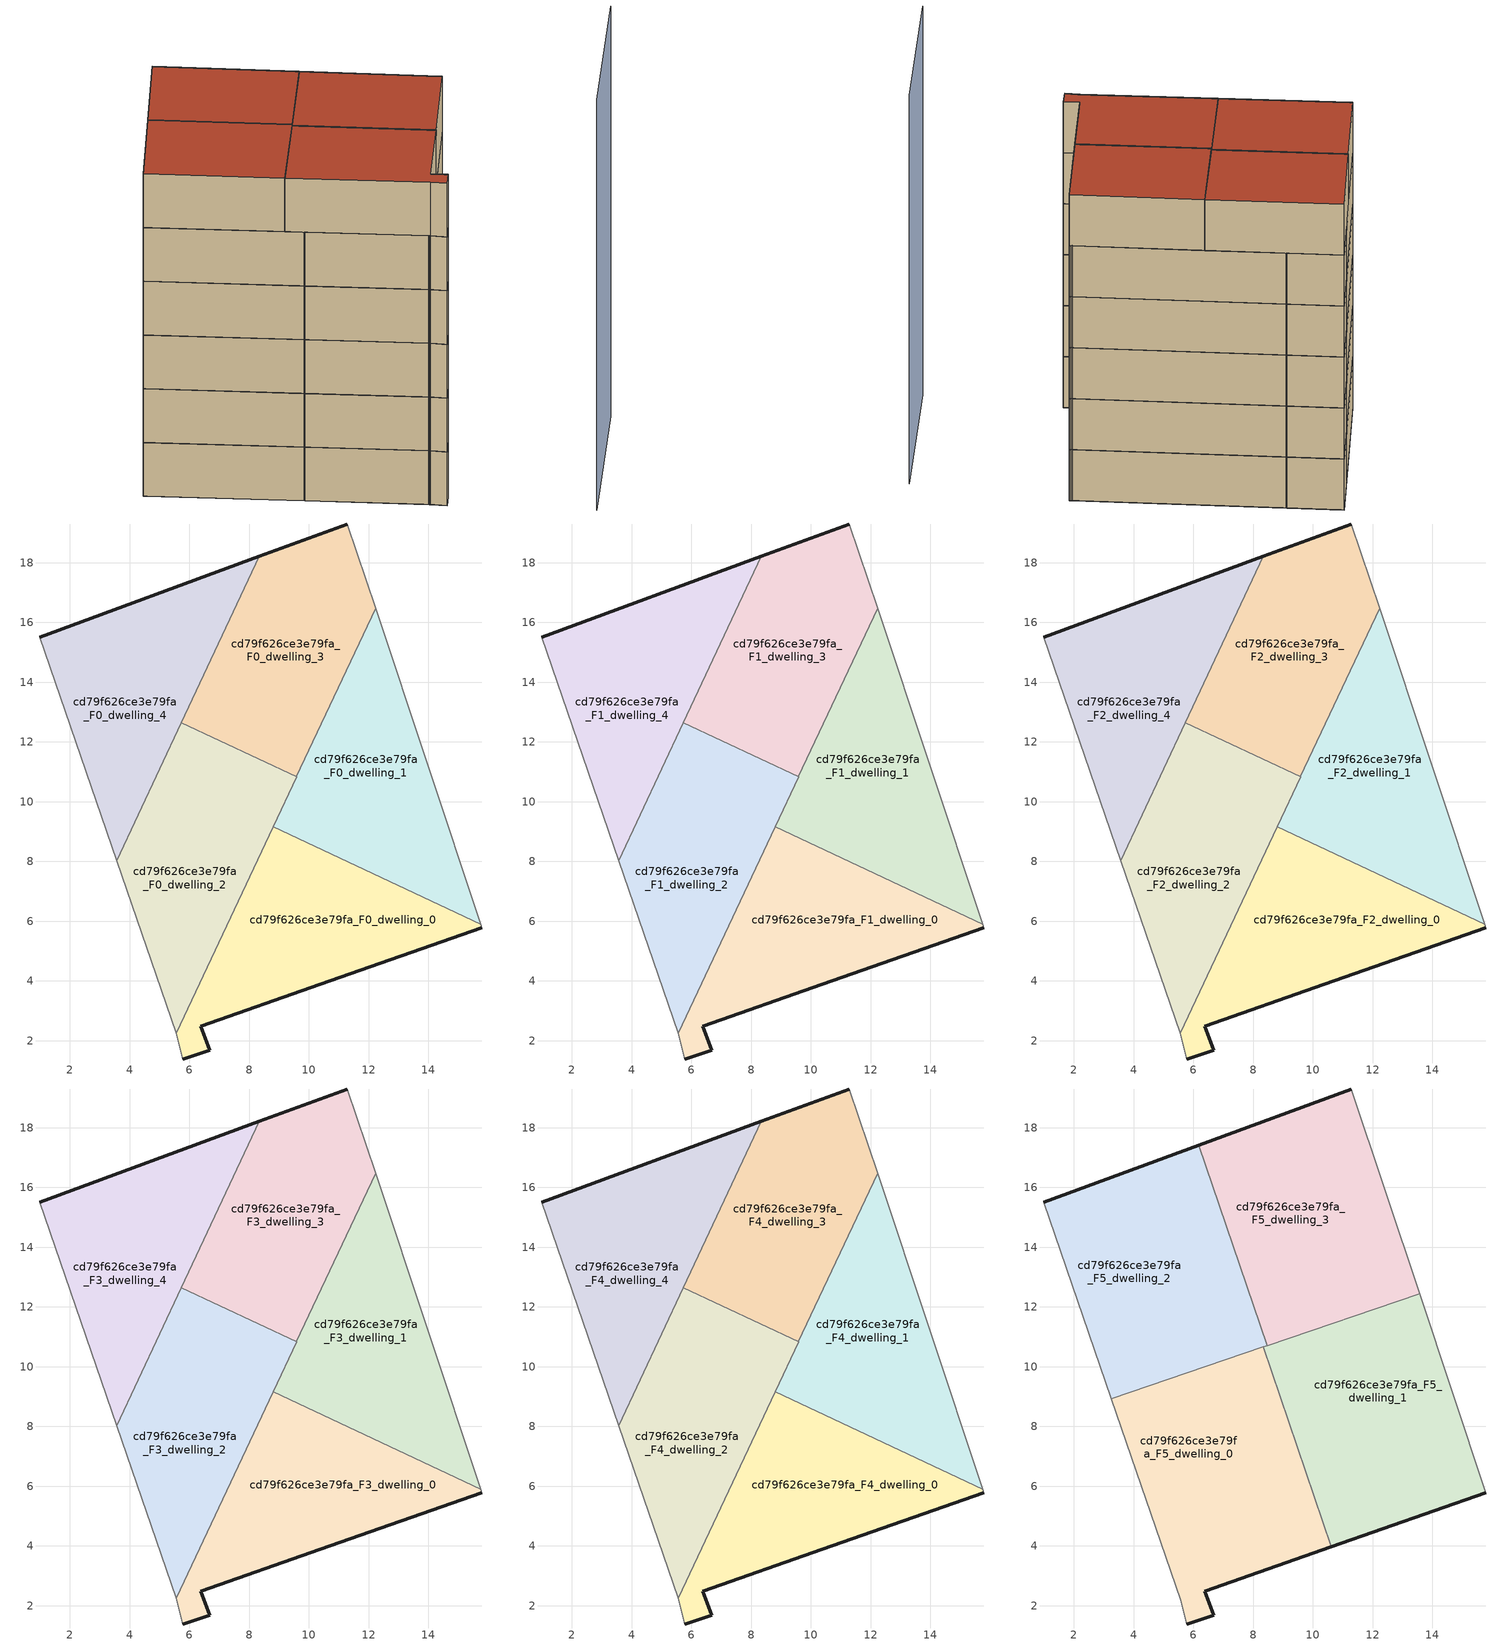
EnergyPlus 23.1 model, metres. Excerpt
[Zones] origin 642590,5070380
cd79f626ce3e79fa_F0_dwelling_0
 floor ground (EU_floor_Construction): 15.79,5.79 15.75,5.9 8.8,9.16 5.56,2.25 5.58,2.19 5.78,1.39 6.68,1.69 6.38,2.49 10.39,3.89 z0
 wall outside (EU_wall_Construction): 15.79,5.79 10.39,3.89 6.38,2.49 6.68,1.69 5.78,1.39 z0:3
 wall adiabatic (EU_wall_Construction): 5.78,1.39 5.58,2.19 5.56,2.25 / 15.75,5.9 15.79,5.79 z0:3
 wall to cd79f626ce3e79fa_F0_dwelling_1 (EU_wall_Construction): 8.8,9.16 15.75,5.9 z0:3
 wall to cd79f626ce3e79fa_F0_dwelling_2 (EU_wall_Construction): 5.56,2.25 8.8,9.16 z0:3
cd79f626ce3e79fa_F0_dwelling_1
 floor ground (EU_floor_Construction): 15.75,5.9 12.23,16.48 8.8,9.16 z0
 wall adiabatic (EU_wall_Construction): 12.23,16.48 15.75,5.9 z0:3
 wall to cd79f626ce3e79fa_F0_dwelling_3 (EU_wall_Construction): 9.58,10.83 12.23,16.48 z0:3
 wall to cd79f626ce3e79fa_F0_dwelling_2 (EU_wall_Construction): 8.8,9.16 9.58,10.83 z0:3
cd79f626ce3e79fa_F0_dwelling_2
 floor ground (EU_floor_Construction): 5.56,2.25 9.58,10.83 5.73,12.64 3.57,8.02 z0
 wall adiabatic (EU_wall_Construction): 5.56,2.25 3.57,8.02 z0:3
 wall to cd79f626ce3e79fa_F0_dwelling_3 (EU_wall_Construction): 5.73,12.64 9.58,10.83 z0:3
 wall to cd79f626ce3e79fa_F0_dwelling_4 (EU_wall_Construction): 3.57,8.02 5.73,12.64 z0:3
cd79f626ce3e79fa_F0_dwelling_3
 floor ground (EU_floor_Construction): 9.58,10.83 12.23,16.48 11.29,19.3 8.34,18.21 5.73,12.64 z0
 wall outside (EU_wall_Construction): 8.34,18.21 11.29,19.3 z0:3
 wall adiabatic (EU_wall_Construction): 11.29,19.3 12.23,16.48 z0:3
 wall to cd79f626ce3e79fa_F0_dwelling_4 (EU_wall_Construction): 5.73,12.64 8.34,18.21 z0:3
cd79f626ce3e79fa_F0_dwelling_4
 floor ground (EU_floor_Construction): 3.57,8.02 8.34,18.21 0.98,15.5 z0
 wall outside (EU_wall_Construction): 0.98,15.5 8.34,18.21 z0:3
 wall adiabatic (EU_wall_Construction): 3.57,8.02 0.98,15.5 z0:3
cd79f626ce3e79fa_F1_dwelling_0
 floor to cd79f626ce3e79fa_F0_dwelling_0 (EU_floor_Construction): 15.79,5.79 15.75,5.9 8.8,9.16 5.56,2.25 5.58,2.19 5.78,1.39 6.68,1.69 6.38,2.49 10.39,3.89 z3
 wall outside (EU_wall_Construction): 15.79,5.79 10.39,3.89 6.38,2.49 6.68,1.69 5.78,1.39 z3:6
 wall adiabatic (EU_wall_Construction): 5.78,1.39 5.58,2.19 5.56,2.25 / 15.75,5.9 15.79,5.79 z3:6
 wall to cd79f626ce3e79fa_F1_dwelling_1 (EU_wall_Construction): 8.8,9.16 15.75,5.9 z3:6
 wall to cd79f626ce3e79fa_F1_dwelling_2 (EU_wall_Construction): 5.56,2.25 8.8,9.16 z3:6
cd79f626ce3e79fa_F1_dwelling_1
 floor to cd79f626ce3e79fa_F0_dwelling_1 (EU_floor_Construction): 15.75,5.9 12.23,16.48 8.8,9.16 z3
 wall adiabatic (EU_wall_Construction): 12.23,16.48 15.75,5.9 z3:6
 wall to cd79f626ce3e79fa_F1_dwelling_3 (EU_wall_Construction): 9.58,10.83 12.23,16.48 z3:6
 wall to cd79f626ce3e79fa_F1_dwelling_2 (EU_wall_Construction): 8.8,9.16 9.58,10.83 z3:6
cd79f626ce3e79fa_F1_dwelling_2
 floor to cd79f626ce3e79fa_F0_dwelling_2 (EU_floor_Construction): 5.56,2.25 9.58,10.83 5.73,12.64 3.57,8.02 z3
 wall adiabatic (EU_wall_Construction): 5.56,2.25 3.57,8.02 z3:6
 wall to cd79f626ce3e79fa_F1_dwelling_3 (EU_wall_Construction): 5.73,12.64 9.58,10.83 z3:6
 wall to cd79f626ce3e79fa_F1_dwelling_4 (EU_wall_Construction): 3.57,8.02 5.73,12.64 z3:6
cd79f626ce3e79fa_F1_dwelling_3
 floor to cd79f626ce3e79fa_F0_dwelling_3 (EU_floor_Construction): 9.58,10.83 12.23,16.48 11.29,19.3 8.34,18.21 5.73,12.64 z3
 wall outside (EU_wall_Construction): 8.34,18.21 11.29,19.3 z3:6
 wall adiabatic (EU_wall_Construction): 11.29,19.3 12.23,16.48 z3:6
 wall to cd79f626ce3e79fa_F1_dwelling_4 (EU_wall_Construction): 5.73,12.64 8.34,18.21 z3:6
cd79f626ce3e79fa_F1_dwelling_4
 floor to cd79f626ce3e79fa_F0_dwelling_4 (EU_floor_Construction): 3.57,8.02 8.34,18.21 0.98,15.5 z3
 wall outside (EU_wall_Construction): 0.98,15.5 8.34,18.21 z3:6
 wall adiabatic (EU_wall_Construction): 3.57,8.02 0.98,15.5 z3:6
cd79f626ce3e79fa_F2_dwelling_0
 floor to cd79f626ce3e79fa_F1_dwelling_0 (EU_floor_Construction): 15.79,5.79 15.75,5.9 8.8,9.16 5.56,2.25 5.58,2.19 5.78,1.39 6.68,1.69 6.38,2.49 10.39,3.89 z6
 wall outside (EU_wall_Construction): 15.79,5.79 10.39,3.89 6.38,2.49 6.68,1.69 5.78,1.39 z6:9
 wall adiabatic (EU_wall_Construction): 5.78,1.39 5.58,2.19 5.56,2.25 / 15.75,5.9 15.79,5.79 z6:9
 wall to cd79f626ce3e79fa_F2_dwelling_1 (EU_wall_Construction): 8.8,9.16 15.75,5.9 z6:9
 wall to cd79f626ce3e79fa_F2_dwelling_2 (EU_wall_Construction): 5.56,2.25 8.8,9.16 z6:9
cd79f626ce3e79fa_F2_dwelling_1
 floor to cd79f626ce3e79fa_F1_dwelling_1 (EU_floor_Construction): 15.75,5.9 12.23,16.48 8.8,9.16 z6
 wall adiabatic (EU_wall_Construction): 12.23,16.48 15.75,5.9 z6:9
 wall to cd79f626ce3e79fa_F2_dwelling_3 (EU_wall_Construction): 9.58,10.83 12.23,16.48 z6:9
 wall to cd79f626ce3e79fa_F2_dwelling_2 (EU_wall_Construction): 8.8,9.16 9.58,10.83 z6:9
cd79f626ce3e79fa_F2_dwelling_2
 floor to cd79f626ce3e79fa_F1_dwelling_2 (EU_floor_Construction): 5.56,2.25 9.58,10.83 5.73,12.64 3.57,8.02 z6
 wall adiabatic (EU_wall_Construction): 5.56,2.25 3.57,8.02 z6:9
 wall to cd79f626ce3e79fa_F2_dwelling_3 (EU_wall_Construction): 5.73,12.64 9.58,10.83 z6:9
 wall to cd79f626ce3e79fa_F2_dwelling_4 (EU_wall_Construction): 3.57,8.02 5.73,12.64 z6:9
cd79f626ce3e79fa_F2_dwelling_3
 floor to cd79f626ce3e79fa_F1_dwelling_3 (EU_floor_Construction): 9.58,10.83 12.23,16.48 11.29,19.3 8.34,18.21 5.73,12.64 z6
 wall outside (EU_wall_Construction): 8.34,18.21 11.29,19.3 z6:9
 wall adiabatic (EU_wall_Construction): 11.29,19.3 12.23,16.48 z6:9
 wall to cd79f626ce3e79fa_F2_dwelling_4 (EU_wall_Construction): 5.73,12.64 8.34,18.21 z6:9
cd79f626ce3e79fa_F2_dwelling_4
 floor to cd79f626ce3e79fa_F1_dwelling_4 (EU_floor_Construction): 3.57,8.02 8.34,18.21 0.98,15.5 z6
 wall outside (EU_wall_Construction): 0.98,15.5 8.34,18.21 z6:9
 wall adiabatic (EU_wall_Construction): 3.57,8.02 0.98,15.5 z6:9
cd79f626ce3e79fa_F3_dwelling_0
 floor to cd79f626ce3e79fa_F2_dwelling_0 (EU_floor_Construction): 15.79,5.79 15.75,5.9 8.8,9.16 5.56,2.25 5.58,2.19 5.78,1.39 6.68,1.69 6.38,2.49 10.39,3.89 z9
 wall outside (EU_wall_Construction): 15.79,5.79 10.39,3.89 6.38,2.49 6.68,1.69 5.78,1.39 z9:12
 wall adiabatic (EU_wall_Construction): 5.78,1.39 5.58,2.19 5.56,2.25 / 15.75,5.9 15.79,5.79 z9:12
 wall to cd79f626ce3e79fa_F3_dwelling_1 (EU_wall_Construction): 8.8,9.16 15.75,5.9 z9:12
 wall to cd79f626ce3e79fa_F3_dwelling_2 (EU_wall_Construction): 5.56,2.25 8.8,9.16 z9:12
cd79f626ce3e79fa_F3_dwelling_1
 floor to cd79f626ce3e79fa_F2_dwelling_1 (EU_floor_Construction): 15.75,5.9 12.23,16.48 8.8,9.16 z9
 wall adiabatic (EU_wall_Construction): 12.23,16.48 15.75,5.9 z9:12
 wall to cd79f626ce3e79fa_F3_dwelling_3 (EU_wall_Construction): 9.58,10.83 12.23,16.48 z9:12
 wall to cd79f626ce3e79fa_F3_dwelling_2 (EU_wall_Construction): 8.8,9.16 9.58,10.83 z9:12
cd79f626ce3e79fa_F3_dwelling_2
 floor to cd79f626ce3e79fa_F2_dwelling_2 (EU_floor_Construction): 5.56,2.25 9.58,10.83 5.73,12.64 3.57,8.02 z9
 wall adiabatic (EU_wall_Construction): 5.56,2.25 3.57,8.02 z9:12
 wall to cd79f626ce3e79fa_F3_dwelling_3 (EU_wall_Construction): 5.73,12.64 9.58,10.83 z9:12
 wall to cd79f626ce3e79fa_F3_dwelling_4 (EU_wall_Construction): 3.57,8.02 5.73,12.64 z9:12
cd79f626ce3e79fa_F3_dwelling_3
 floor to cd79f626ce3e79fa_F2_dwelling_3 (EU_floor_Construction): 9.58,10.83 12.23,16.48 11.29,19.3 8.34,18.21 5.73,12.64 z9
 wall outside (EU_wall_Construction): 8.34,18.21 11.29,19.3 z9:12
 wall adiabatic (EU_wall_Construction): 11.29,19.3 12.23,16.48 z9:12
 wall to cd79f626ce3e79fa_F3_dwelling_4 (EU_wall_Construction): 5.73,12.64 8.34,18.21 z9:12
cd79f626ce3e79fa_F3_dwelling_4
 floor to cd79f626ce3e79fa_F2_dwelling_4 (EU_floor_Construction): 3.57,8.02 8.34,18.21 0.98,15.5 z9
 wall outside (EU_wall_Construction): 0.98,15.5 8.34,18.21 z9:12
 wall adiabatic (EU_wall_Construction): 3.57,8.02 0.98,15.5 z9:12
cd79f626ce3e79fa_F4_dwelling_0
 floor to cd79f626ce3e79fa_F3_dwelling_0 (EU_floor_Construction): 15.79,5.79 15.75,5.9 8.8,9.16 5.56,2.25 5.58,2.19 5.78,1.39 6.68,1.69 6.38,2.49 10.39,3.89 z12
 wall outside (EU_wall_Construction): 15.79,5.79 10.39,3.89 6.38,2.49 6.68,1.69 5.78,1.39 z12:15
 wall adiabatic (EU_wall_Construction): 5.78,1.39 5.58,2.19 5.56,2.25 / 15.75,5.9 15.79,5.79 z12:15
 wall to cd79f626ce3e79fa_F4_dwelling_1 (EU_wall_Construction): 8.8,9.16 15.75,5.9 z12:15
 wall to cd79f626ce3e79fa_F4_dwelling_2 (EU_wall_Construction): 5.56,2.25 8.8,9.16 z12:15
cd79f626ce3e79fa_F4_dwelling_1
 floor to cd79f626ce3e79fa_F3_dwelling_1 (EU_floor_Construction): 15.75,5.9 12.23,16.48 8.8,9.16 z12
 wall adiabatic (EU_wall_Construction): 12.23,16.48 15.75,5.9 z12:15
 wall to cd79f626ce3e79fa_F4_dwelling_3 (EU_wall_Construction): 9.58,10.83 12.23,16.48 z12:15
 wall to cd79f626ce3e79fa_F4_dwelling_2 (EU_wall_Construction): 8.8,9.16 9.58,10.83 z12:15
cd79f626ce3e79fa_F4_dwelling_2
 floor to cd79f626ce3e79fa_F3_dwelling_2 (EU_floor_Construction): 5.56,2.25 9.58,10.83 5.73,12.64 3.57,8.02 z12
 wall adiabatic (EU_wall_Construction): 5.56,2.25 3.57,8.02 z12:15
 wall to cd79f626ce3e79fa_F4_dwelling_3 (EU_wall_Construction): 5.73,12.64 9.58,10.83 z12:15
 wall to cd79f626ce3e79fa_F4_dwelling_4 (EU_wall_Construction): 3.57,8.02 5.73,12.64 z12:15
cd79f626ce3e79fa_F4_dwelling_3
 floor to cd79f626ce3e79fa_F3_dwelling_3 (EU_floor_Construction): 9.58,10.83 12.23,16.48 11.29,19.3 8.34,18.21 5.73,12.64 z12
 wall outside (EU_wall_Construction): 8.34,18.21 11.29,19.3 z12:15
 wall adiabatic (EU_wall_Construction): 11.29,19.3 12.23,16.48 z12:15
 wall to cd79f626ce3e79fa_F4_dwelling_4 (EU_wall_Construction): 5.73,12.64 8.34,18.21 z12:15
cd79f626ce3e79fa_F4_dwelling_4
 floor to cd79f626ce3e79fa_F3_dwelling_4 (EU_floor_Construction): 3.57,8.02 8.34,18.21 0.98,15.5 z12
 wall outside (EU_wall_Construction): 0.98,15.5 8.34,18.21 z12:15
 wall adiabatic (EU_wall_Construction): 3.57,8.02 0.98,15.5 z12:15
cd79f626ce3e79fa_F5_dwelling_0
 floor to cd79f626ce3e79fa_F4_dwelling_0 (EU_floor_Construction): 10.39,3.89 10.62,3.97 8.86,9.13 8.8,9.16 5.56,2.25 5.58,2.19 5.78,1.39 6.68,1.69 6.38,2.49 z15
 floor to cd79f626ce3e79fa_F4_dwelling_2 (EU_floor_Construction): 5.56,2.25 8.83,9.22 8.34,10.66 4.13,9.23 3.57,8.02 z15
 floor to cd79f626ce3e79fa_F4_dwelling_4 (EU_floor_Construction): 3.57,8.02 4.13,9.23 3.25,8.93 z15
 wall outside (EU_wall_Construction): 10.62,3.97 6.38,2.49 6.68,1.69 5.78,1.39 z15:18
 wall adiabatic (EU_wall_Construction): 5.78,1.39 5.58,2.19 3.25,8.93 z15:18
 wall to cd79f626ce3e79fa_F5_dwelling_1 (EU_wall_Construction): 8.34,10.66 10.62,3.97 z15:18
 wall to cd79f626ce3e79fa_F5_dwelling_2 (EU_wall_Construction): 3.25,8.93 8.34,10.66 z15:18
 roof outside (EU_roof_Construction): 8.34,10.66 10.62,3.97 6.38,2.49 6.68,1.69 5.78,1.39 5.58,2.19 3.25,8.93 z18
cd79f626ce3e79fa_F5_dwelling_1
 floor to cd79f626ce3e79fa_F4_dwelling_1 (EU_floor_Construction): 15.75,5.9 13.57,12.44 9.72,11.13 8.83,9.22 8.86,9.13 z15
 floor to cd79f626ce3e79fa_F4_dwelling_0 (EU_floor_Construction): 15.79,5.79 15.75,5.9 8.86,9.13 10.62,3.97 z15
 floor to cd79f626ce3e79fa_F4_dwelling_2 (EU_floor_Construction): 8.83,9.22 9.58,10.83 9.27,10.98 8.34,10.66 z15
 floor to cd79f626ce3e79fa_F4_dwelling_3 (EU_floor_Construction): 9.58,10.83 9.72,11.13 9.27,10.98 z15
 wall outside (EU_wall_Construction): 15.79,5.79 10.62,3.97 z15:18
 wall adiabatic (EU_wall_Construction): 13.57,12.44 15.79,5.79 z15:18
 wall to cd79f626ce3e79fa_F5_dwelling_3 (EU_wall_Construction): 8.47,10.7 13.57,12.44 z15:18
 wall to cd79f626ce3e79fa_F5_dwelling_2 (EU_wall_Construction): 8.34,10.66 8.47,10.7 z15:18
 roof outside (EU_roof_Construction): 13.57,12.44 15.79,5.79 10.62,3.97 8.34,10.66 z18
cd79f626ce3e79fa_F5_dwelling_2
 floor to cd79f626ce3e79fa_F4_dwelling_4 (EU_floor_Construction): 4.13,9.23 6.94,15.21 6.19,17.42 0.98,15.5 3.25,8.93 z15
 floor to cd79f626ce3e79fa_F4_dwelling_3 (EU_floor_Construction): 8.2,11.48 6.94,15.21 5.73,12.64 z15
 floor to cd79f626ce3e79fa_F4_dwelling_2 (EU_floor_Construction): 8.47,10.7 8.2,11.48 5.73,12.64 4.13,9.23 z15
 wall outside (EU_wall_Construction): 0.98,15.5 6.19,17.42 z15:18
 wall adiabatic (EU_wall_Construction): 3.25,8.93 0.98,15.5 z15:18
 wall to cd79f626ce3e79fa_F5_dwelling_3 (EU_wall_Construction): 6.19,17.42 8.47,10.7 z15:18
 roof outside (EU_roof_Construction): 6.19,17.42 8.47,10.7 3.25,8.93 0.98,15.5 z18
cd79f626ce3e79fa_F5_dwelling_3
 floor to cd79f626ce3e79fa_F4_dwelling_3 (EU_floor_Construction): 9.72,11.13 12.23,16.48 11.29,19.3 8.34,18.21 6.94,15.21 8.2,11.48 9.27,10.98 z15
 floor to cd79f626ce3e79fa_F4_dwelling_1 (EU_floor_Construction): 13.57,12.44 12.23,16.48 9.72,11.13 z15
 floor to cd79f626ce3e79fa_F4_dwelling_4 (EU_floor_Construction): 6.94,15.21 8.34,18.21 6.19,17.42 z15
 floor to cd79f626ce3e79fa_F4_dwelling_2 (EU_floor_Construction): 9.27,10.98 8.2,11.48 8.47,10.7 z15
 wall outside (EU_wall_Construction): 6.19,17.42 11.29,19.3 z15:18
 wall adiabatic (EU_wall_Construction): 11.29,19.3 13.57,12.44 z15:18
 roof outside (EU_roof_Construction): 11.29,19.3 13.57,12.44 8.47,10.7 6.19,17.42 z18
shading: 8.19,-5.55 17.29,-2.52 z0:22.9
[Building]
EU S2 Campaign: North Axis=0; Terrain=City; Solar Distribution=FullExterior
[Site:Location]
Lyon-Bron: Latitude=45.75; Longitude=5; Time Zone=1; Elevation=198
[SizingPeriod:WeatherFileDays]
AnnualSizingPeriod: Begin Month=1; Begin Day of Month=1; End Month=12; End Day of Month=31; Day of Week for Start Day=Monday; Use Weather File Daylight Saving Period=No; Use Weather File Rain and Snow Indicators=No
[MATERIAL]
EU_InternalMass_Material: Roughness=MediumRough; Thickness=0.1; Conductivity=1; Density=1800; Specific Heat=900; Thermal Absorptance=0.9; Solar Absorptance=0.7; Visible Absorptance=0.7
[MATERIAL:NOMASS] Roughness=MediumRough; Thermal Absorptance=0.9; Solar Absorptance=0.7; Visible Absorptance=0.7
Name | Thermal Resistance
EU_wall_NoMass | 0.776494
EU_roof_NoMass | 0.486893
EU_floor_NoMass | 0.421597
[CONSTRUCTION]
EU_wall_Construction: EU_wall_NoMass
EU_roof_Construction: EU_roof_NoMass
EU_floor_Construction: EU_floor_NoMass
EU_InternalMass_Construction: EU_InternalMass_Material
[ZONE] Type=1; Multiplier=1; Ceiling Height=autocalculate; Floor Area=autocalculate; Part of Total Floor Area=Yes
Name | Volume
cd79f626ce3e79fa_F0_dwelling_0; cd79f626ce3e79fa_F1_dwelling_0; cd79f626ce3e79fa_F2_dwelling_0; cd79f626ce3e79fa_F3_dwelling_0; cd79f626ce3e79fa_F4_dwelling_0 | 93.063
cd79f626ce3e79fa_F5_dwelling_0 | 116.314
cd79f626ce3e79fa_F0_dwelling_1; cd79f626ce3e79fa_F1_dwelling_1; cd79f626ce3e79fa_F2_dwelling_1; cd79f626ce3e79fa_F3_dwelling_1; cd79f626ce3e79fa_F4_dwelling_1 | 93.0586
cd79f626ce3e79fa_F5_dwelling_1 | 116.313
cd79f626ce3e79fa_F0_dwelling_2; cd79f626ce3e79fa_F1_dwelling_2; cd79f626ce3e79fa_F2_dwelling_2; cd79f626ce3e79fa_F3_dwelling_2; cd79f626ce3e79fa_F4_dwelling_2 | 93.0593
cd79f626ce3e79fa_F5_dwelling_2 | 116.333
cd79f626ce3e79fa_F0_dwelling_3; cd79f626ce3e79fa_F1_dwelling_3; cd79f626ce3e79fa_F2_dwelling_3; cd79f626ce3e79fa_F3_dwelling_3; cd79f626ce3e79fa_F4_dwelling_3 | 93.0659
cd79f626ce3e79fa_F5_dwelling_3 | 116.309
cd79f626ce3e79fa_F0_dwelling_4; cd79f626ce3e79fa_F1_dwelling_4; cd79f626ce3e79fa_F2_dwelling_4; cd79f626ce3e79fa_F3_dwelling_4; cd79f626ce3e79fa_F4_dwelling_4 | 93.0571
[INTERNALMASS] Construction=EU_InternalMass_Construction
Name | Zone or ZoneList | Surface Area
cd79f626ce3e79fa_F0_dwelling_0_EU_InternalMass | cd79f626ce3e79fa_F0_dwelling_0 | 31.0213
cd79f626ce3e79fa_F0_dwelling_1_EU_InternalMass | cd79f626ce3e79fa_F0_dwelling_1 | 31.0207
cd79f626ce3e79fa_F0_dwelling_2_EU_InternalMass | cd79f626ce3e79fa_F0_dwelling_2 | 31.0203
cd79f626ce3e79fa_F0_dwelling_3_EU_InternalMass | cd79f626ce3e79fa_F0_dwelling_3 | 31.022
cd79f626ce3e79fa_F0_dwelling_4_EU_InternalMass | cd79f626ce3e79fa_F0_dwelling_4 | 31.0192
cd79f626ce3e79fa_F1_dwelling_0_EU_InternalMass | cd79f626ce3e79fa_F1_dwelling_0 | 31.0213
cd79f626ce3e79fa_F1_dwelling_1_EU_InternalMass | cd79f626ce3e79fa_F1_dwelling_1 | 31.0207
cd79f626ce3e79fa_F1_dwelling_2_EU_InternalMass | cd79f626ce3e79fa_F1_dwelling_2 | 31.0203
cd79f626ce3e79fa_F1_dwelling_3_EU_InternalMass | cd79f626ce3e79fa_F1_dwelling_3 | 31.022
cd79f626ce3e79fa_F1_dwelling_4_EU_InternalMass | cd79f626ce3e79fa_F1_dwelling_4 | 31.0192
cd79f626ce3e79fa_F2_dwelling_0_EU_InternalMass | cd79f626ce3e79fa_F2_dwelling_0 | 31.0213
cd79f626ce3e79fa_F2_dwelling_1_EU_InternalMass | cd79f626ce3e79fa_F2_dwelling_1 | 31.0207
cd79f626ce3e79fa_F2_dwelling_2_EU_InternalMass | cd79f626ce3e79fa_F2_dwelling_2 | 31.0203
cd79f626ce3e79fa_F2_dwelling_3_EU_InternalMass | cd79f626ce3e79fa_F2_dwelling_3 | 31.022
cd79f626ce3e79fa_F2_dwelling_4_EU_InternalMass | cd79f626ce3e79fa_F2_dwelling_4 | 31.0192
cd79f626ce3e79fa_F3_dwelling_0_EU_InternalMass | cd79f626ce3e79fa_F3_dwelling_0 | 31.0213
cd79f626ce3e79fa_F3_dwelling_1_EU_InternalMass | cd79f626ce3e79fa_F3_dwelling_1 | 31.0207
cd79f626ce3e79fa_F3_dwelling_2_EU_InternalMass | cd79f626ce3e79fa_F3_dwelling_2 | 31.0203
cd79f626ce3e79fa_F3_dwelling_3_EU_InternalMass | cd79f626ce3e79fa_F3_dwelling_3 | 31.022
cd79f626ce3e79fa_F3_dwelling_4_EU_InternalMass | cd79f626ce3e79fa_F3_dwelling_4 | 31.0192
cd79f626ce3e79fa_F4_dwelling_0_EU_InternalMass | cd79f626ce3e79fa_F4_dwelling_0 | 31.0213
cd79f626ce3e79fa_F4_dwelling_1_EU_InternalMass | cd79f626ce3e79fa_F4_dwelling_1 | 31.0207
cd79f626ce3e79fa_F4_dwelling_2_EU_InternalMass | cd79f626ce3e79fa_F4_dwelling_2 | 31.0203
cd79f626ce3e79fa_F4_dwelling_3_EU_InternalMass | cd79f626ce3e79fa_F4_dwelling_3 | 31.022
cd79f626ce3e79fa_F4_dwelling_4_EU_InternalMass | cd79f626ce3e79fa_F4_dwelling_4 | 31.0192
cd79f626ce3e79fa_F5_dwelling_0_EU_InternalMass | cd79f626ce3e79fa_F5_dwelling_0 | 38.7715
cd79f626ce3e79fa_F5_dwelling_1_EU_InternalMass | cd79f626ce3e79fa_F5_dwelling_1 | 38.772
cd79f626ce3e79fa_F5_dwelling_2_EU_InternalMass | cd79f626ce3e79fa_F5_dwelling_2 | 38.7769
cd79f626ce3e79fa_F5_dwelling_3_EU_InternalMass | cd79f626ce3e79fa_F5_dwelling_3 | 38.7719
[OTHEREQUIPMENT] Fuel Type=Electricity; Design Level Calculation Method=Watts/Area; Power per Zone Floor Area=1; Fraction Latent=0; Fraction Radiant=0; Fraction Lost=0; Carbon Dioxide Generation Rate=0; EndUse Subcategory=EU_Step8_InternalGains
Name | Zone or ZoneList or Space or SpaceList | Schedule
EU_Step8_InternalGain_cd79f626ce3e79fa_F0_dwelling_0_f000 | cd79f626ce3e79fa_F0_dwelling_0 | EU_Step8_GainSchedule_cd79f626ce3e79fa_F0_dwelling_0_f000
EU_Step8_InternalGain_cd79f626ce3e79fa_F0_dwelling_1_f000 | cd79f626ce3e79fa_F0_dwelling_1 | EU_Step8_GainSchedule_cd79f626ce3e79fa_F0_dwelling_1_f000
EU_Step8_InternalGain_cd79f626ce3e79fa_F0_dwelling_2_f000 | cd79f626ce3e79fa_F0_dwelling_2 | EU_Step8_GainSchedule_cd79f626ce3e79fa_F0_dwelling_2_f000
EU_Step8_InternalGain_cd79f626ce3e79fa_F0_dwelling_3_f000 | cd79f626ce3e79fa_F0_dwelling_3 | EU_Step8_GainSchedule_cd79f626ce3e79fa_F0_dwelling_3_f000
EU_Step8_InternalGain_cd79f626ce3e79fa_F0_dwelling_4_f000 | cd79f626ce3e79fa_F0_dwelling_4 | EU_Step8_GainSchedule_cd79f626ce3e79fa_F0_dwelling_4_f000
EU_Step8_InternalGain_cd79f626ce3e79fa_F1_dwelling_0_f000 | cd79f626ce3e79fa_F1_dwelling_0 | EU_Step8_GainSchedule_cd79f626ce3e79fa_F1_dwelling_0_f000
EU_Step8_InternalGain_cd79f626ce3e79fa_F1_dwelling_1_f000 | cd79f626ce3e79fa_F1_dwelling_1 | EU_Step8_GainSchedule_cd79f626ce3e79fa_F1_dwelling_1_f000
EU_Step8_InternalGain_cd79f626ce3e79fa_F1_dwelling_2_f000 | cd79f626ce3e79fa_F1_dwelling_2 | EU_Step8_GainSchedule_cd79f626ce3e79fa_F1_dwelling_2_f000
EU_Step8_InternalGain_cd79f626ce3e79fa_F1_dwelling_3_f000 | cd79f626ce3e79fa_F1_dwelling_3 | EU_Step8_GainSchedule_cd79f626ce3e79fa_F1_dwelling_3_f000
EU_Step8_InternalGain_cd79f626ce3e79fa_F1_dwelling_4_f000 | cd79f626ce3e79fa_F1_dwelling_4 | EU_Step8_GainSchedule_cd79f626ce3e79fa_F1_dwelling_4_f000
EU_Step8_InternalGain_cd79f626ce3e79fa_F2_dwelling_0_f000 | cd79f626ce3e79fa_F2_dwelling_0 | EU_Step8_GainSchedule_cd79f626ce3e79fa_F2_dwelling_0_f000
EU_Step8_InternalGain_cd79f626ce3e79fa_F2_dwelling_1_f000 | cd79f626ce3e79fa_F2_dwelling_1 | EU_Step8_GainSchedule_cd79f626ce3e79fa_F2_dwelling_1_f000
EU_Step8_InternalGain_cd79f626ce3e79fa_F2_dwelling_2_f000 | cd79f626ce3e79fa_F2_dwelling_2 | EU_Step8_GainSchedule_cd79f626ce3e79fa_F2_dwelling_2_f000
EU_Step8_InternalGain_cd79f626ce3e79fa_F2_dwelling_3_f000 | cd79f626ce3e79fa_F2_dwelling_3 | EU_Step8_GainSchedule_cd79f626ce3e79fa_F2_dwelling_3_f000
EU_Step8_InternalGain_cd79f626ce3e79fa_F2_dwelling_4_f000 | cd79f626ce3e79fa_F2_dwelling_4 | EU_Step8_GainSchedule_cd79f626ce3e79fa_F2_dwelling_4_f000
EU_Step8_InternalGain_cd79f626ce3e79fa_F3_dwelling_0_f000 | cd79f626ce3e79fa_F3_dwelling_0 | EU_Step8_GainSchedule_cd79f626ce3e79fa_F3_dwelling_0_f000
EU_Step8_InternalGain_cd79f626ce3e79fa_F3_dwelling_1_f000 | cd79f626ce3e79fa_F3_dwelling_1 | EU_Step8_GainSchedule_cd79f626ce3e79fa_F3_dwelling_1_f000
EU_Step8_InternalGain_cd79f626ce3e79fa_F3_dwelling_2_f000 | cd79f626ce3e79fa_F3_dwelling_2 | EU_Step8_GainSchedule_cd79f626ce3e79fa_F3_dwelling_2_f000
EU_Step8_InternalGain_cd79f626ce3e79fa_F3_dwelling_3_f000 | cd79f626ce3e79fa_F3_dwelling_3 | EU_Step8_GainSchedule_cd79f626ce3e79fa_F3_dwelling_3_f000
EU_Step8_InternalGain_cd79f626ce3e79fa_F3_dwelling_4_f000 | cd79f626ce3e79fa_F3_dwelling_4 | EU_Step8_GainSchedule_cd79f626ce3e79fa_F3_dwelling_4_f000
EU_Step8_InternalGain_cd79f626ce3e79fa_F4_dwelling_0_f000 | cd79f626ce3e79fa_F4_dwelling_0 | EU_Step8_GainSchedule_cd79f626ce3e79fa_F4_dwelling_0_f000
EU_Step8_InternalGain_cd79f626ce3e79fa_F4_dwelling_1_f000 | cd79f626ce3e79fa_F4_dwelling_1 | EU_Step8_GainSchedule_cd79f626ce3e79fa_F4_dwelling_1_f000
EU_Step8_InternalGain_cd79f626ce3e79fa_F4_dwelling_2_f000 | cd79f626ce3e79fa_F4_dwelling_2 | EU_Step8_GainSchedule_cd79f626ce3e79fa_F4_dwelling_2_f000
EU_Step8_InternalGain_cd79f626ce3e79fa_F4_dwelling_3_f000 | cd79f626ce3e79fa_F4_dwelling_3 | EU_Step8_GainSchedule_cd79f626ce3e79fa_F4_dwelling_3_f000
EU_Step8_InternalGain_cd79f626ce3e79fa_F4_dwelling_4_f000 | cd79f626ce3e79fa_F4_dwelling_4 | EU_Step8_GainSchedule_cd79f626ce3e79fa_F4_dwelling_4_f000
EU_Step8_InternalGain_cd79f626ce3e79fa_F5_dwelling_0_f000 | cd79f626ce3e79fa_F5_dwelling_0 | EU_Step8_GainSchedule_cd79f626ce3e79fa_F5_dwelling_0_f000
EU_Step8_InternalGain_cd79f626ce3e79fa_F5_dwelling_1_f000 | cd79f626ce3e79fa_F5_dwelling_1 | EU_Step8_GainSchedule_cd79f626ce3e79fa_F5_dwelling_1_f000
EU_Step8_InternalGain_cd79f626ce3e79fa_F5_dwelling_2_f000 | cd79f626ce3e79fa_F5_dwelling_2 | EU_Step8_GainSchedule_cd79f626ce3e79fa_F5_dwelling_2_f000
EU_Step8_InternalGain_cd79f626ce3e79fa_F5_dwelling_3_f000 | cd79f626ce3e79fa_F5_dwelling_3 | EU_Step8_GainSchedule_cd79f626ce3e79fa_F5_dwelling_3_f000
[ZONEVENTILATION:DESIGNFLOWRATE] Schedule=EU_AlwaysOn; Design Flow Rate Calculation Method=AirChanges/Hour; Air Changes per Hour=0.693814; Ventilation Type=Natural; Fan Pressure Rise=0; Fan Total Efficiency=1; Constant Term Coefficient=1; Temperature Term Coefficient=0; Velocity Term Coefficient=0; Velocity Squared Term Coefficient=0; Minimum Indoor Temperature=-100; Maximum Indoor Temperature=100; Delta Temperature=-100; Minimum Outdoor Temperature=-100; Maximum Outdoor Temperature=100; Maximum Wind Speed=40
Name | Zone or ZoneList or Space or SpaceList
EU_ConstantAir_cd79f626ce3e79fa_F0_dwelling_0 | cd79f626ce3e79fa_F0_dwelling_0
EU_ConstantAir_cd79f626ce3e79fa_F0_dwelling_1 | cd79f626ce3e79fa_F0_dwelling_1
EU_ConstantAir_cd79f626ce3e79fa_F0_dwelling_2 | cd79f626ce3e79fa_F0_dwelling_2
EU_ConstantAir_cd79f626ce3e79fa_F0_dwelling_3 | cd79f626ce3e79fa_F0_dwelling_3
EU_ConstantAir_cd79f626ce3e79fa_F0_dwelling_4 | cd79f626ce3e79fa_F0_dwelling_4
EU_ConstantAir_cd79f626ce3e79fa_F1_dwelling_0 | cd79f626ce3e79fa_F1_dwelling_0
EU_ConstantAir_cd79f626ce3e79fa_F1_dwelling_1 | cd79f626ce3e79fa_F1_dwelling_1
EU_ConstantAir_cd79f626ce3e79fa_F1_dwelling_2 | cd79f626ce3e79fa_F1_dwelling_2
EU_ConstantAir_cd79f626ce3e79fa_F1_dwelling_3 | cd79f626ce3e79fa_F1_dwelling_3
EU_ConstantAir_cd79f626ce3e79fa_F1_dwelling_4 | cd79f626ce3e79fa_F1_dwelling_4
EU_ConstantAir_cd79f626ce3e79fa_F2_dwelling_0 | cd79f626ce3e79fa_F2_dwelling_0
EU_ConstantAir_cd79f626ce3e79fa_F2_dwelling_1 | cd79f626ce3e79fa_F2_dwelling_1
EU_ConstantAir_cd79f626ce3e79fa_F2_dwelling_2 | cd79f626ce3e79fa_F2_dwelling_2
EU_ConstantAir_cd79f626ce3e79fa_F2_dwelling_3 | cd79f626ce3e79fa_F2_dwelling_3
EU_ConstantAir_cd79f626ce3e79fa_F2_dwelling_4 | cd79f626ce3e79fa_F2_dwelling_4
EU_ConstantAir_cd79f626ce3e79fa_F3_dwelling_0 | cd79f626ce3e79fa_F3_dwelling_0
EU_ConstantAir_cd79f626ce3e79fa_F3_dwelling_1 | cd79f626ce3e79fa_F3_dwelling_1
EU_ConstantAir_cd79f626ce3e79fa_F3_dwelling_2 | cd79f626ce3e79fa_F3_dwelling_2
EU_ConstantAir_cd79f626ce3e79fa_F3_dwelling_3 | cd79f626ce3e79fa_F3_dwelling_3
EU_ConstantAir_cd79f626ce3e79fa_F3_dwelling_4 | cd79f626ce3e79fa_F3_dwelling_4
EU_ConstantAir_cd79f626ce3e79fa_F4_dwelling_0 | cd79f626ce3e79fa_F4_dwelling_0
EU_ConstantAir_cd79f626ce3e79fa_F4_dwelling_1 | cd79f626ce3e79fa_F4_dwelling_1
EU_ConstantAir_cd79f626ce3e79fa_F4_dwelling_2 | cd79f626ce3e79fa_F4_dwelling_2
EU_ConstantAir_cd79f626ce3e79fa_F4_dwelling_3 | cd79f626ce3e79fa_F4_dwelling_3
EU_ConstantAir_cd79f626ce3e79fa_F4_dwelling_4 | cd79f626ce3e79fa_F4_dwelling_4
EU_ConstantAir_cd79f626ce3e79fa_F5_dwelling_0 | cd79f626ce3e79fa_F5_dwelling_0
EU_ConstantAir_cd79f626ce3e79fa_F5_dwelling_1 | cd79f626ce3e79fa_F5_dwelling_1
EU_ConstantAir_cd79f626ce3e79fa_F5_dwelling_2 | cd79f626ce3e79fa_F5_dwelling_2
EU_ConstantAir_cd79f626ce3e79fa_F5_dwelling_3 | cd79f626ce3e79fa_F5_dwelling_3
[HVACTEMPLATE:THERMOSTAT] Constant Heating Setpoint=20; Constant Cooling Setpoint=50
EU_HeatOnly_cd79f626ce3e79fa_F0_dwelling_0; EU_HeatOnly_cd79f626ce3e79fa_F0_dwelling_1; EU_HeatOnly_cd79f626ce3e79fa_F0_dwelling_2; EU_HeatOnly_cd79f626ce3e79fa_F0_dwelling_3; EU_HeatOnly_cd79f626ce3e79fa_F0_dwelling_4; EU_HeatOnly_cd79f626ce3e79fa_F1_dwelling_0; EU_HeatOnly_cd79f626ce3e79fa_F1_dwelling_1; EU_HeatOnly_cd79f626ce3e79fa_F1_dwelling_2; EU_HeatOnly_cd79f626ce3e79fa_F1_dwelling_3; EU_HeatOnly_cd79f626ce3e79fa_F1_dwelling_4; EU_HeatOnly_cd79f626ce3e79fa_F2_dwelling_0; EU_HeatOnly_cd79f626ce3e79fa_F2_dwelling_1; EU_HeatOnly_cd79f626ce3e79fa_F2_dwelling_2; EU_HeatOnly_cd79f626ce3e79fa_F2_dwelling_3; EU_HeatOnly_cd79f626ce3e79fa_F2_dwelling_4; EU_HeatOnly_cd79f626ce3e79fa_F3_dwelling_0; EU_HeatOnly_cd79f626ce3e79fa_F3_dwelling_1; EU_HeatOnly_cd79f626ce3e79fa_F3_dwelling_2; EU_HeatOnly_cd79f626ce3e79fa_F3_dwelling_3; EU_HeatOnly_cd79f626ce3e79fa_F3_dwelling_4; EU_HeatOnly_cd79f626ce3e79fa_F4_dwelling_0; EU_HeatOnly_cd79f626ce3e79fa_F4_dwelling_1; EU_HeatOnly_cd79f626ce3e79fa_F4_dwelling_2; EU_HeatOnly_cd79f626ce3e79fa_F4_dwelling_3; EU_HeatOnly_cd79f626ce3e79fa_F4_dwelling_4; EU_HeatOnly_cd79f626ce3e79fa_F5_dwelling_0; EU_HeatOnly_cd79f626ce3e79fa_F5_dwelling_1; EU_HeatOnly_cd79f626ce3e79fa_F5_dwelling_2; EU_HeatOnly_cd79f626ce3e79fa_F5_dwelling_3
[HVACTEMPLATE:ZONE:IDEALLOADSAIRSYSTEM] System Availability Schedule=EU_AlwaysOn; Maximum Heating Supply Air Temperature=50; Minimum Cooling Supply Air Temperature=13; Maximum Heating Supply Air Humidity Ratio=0.0156; Minimum Cooling Supply Air Humidity Ratio=0.0077; Heating Limit=NoLimit; Cooling Limit=NoLimit; Heating Availability Schedule=EU_AlwaysOn; Cooling Availability Schedule=EU_CoolingOff; Dehumidification Control Type=ConstantSensibleHeatRatio; Cooling Sensible Heat Ratio=0.7; Dehumidification Setpoint=60; Humidification Control Type=None; Humidification Setpoint=30; Outdoor Air Method=None; Outdoor Air Flow Rate per Person=0.00944; Outdoor Air Flow Rate per Zone Floor Area=0; Outdoor Air Flow Rate per Zone=0; Demand Controlled Ventilation Type=None; Outdoor Air Economizer Type=NoEconomizer; Heat Recovery Type=None; Sensible Heat Recovery Effectiveness=0.7; Latent Heat Recovery Effectiveness=0.65
Name | Template Thermostat
cd79f626ce3e79fa_F0_dwelling_0 | EU_HeatOnly_cd79f626ce3e79fa_F0_dwelling_0
cd79f626ce3e79fa_F0_dwelling_1 | EU_HeatOnly_cd79f626ce3e79fa_F0_dwelling_1
cd79f626ce3e79fa_F0_dwelling_2 | EU_HeatOnly_cd79f626ce3e79fa_F0_dwelling_2
cd79f626ce3e79fa_F0_dwelling_3 | EU_HeatOnly_cd79f626ce3e79fa_F0_dwelling_3
cd79f626ce3e79fa_F0_dwelling_4 | EU_HeatOnly_cd79f626ce3e79fa_F0_dwelling_4
cd79f626ce3e79fa_F1_dwelling_0 | EU_HeatOnly_cd79f626ce3e79fa_F1_dwelling_0
cd79f626ce3e79fa_F1_dwelling_1 | EU_HeatOnly_cd79f626ce3e79fa_F1_dwelling_1
cd79f626ce3e79fa_F1_dwelling_2 | EU_HeatOnly_cd79f626ce3e79fa_F1_dwelling_2
cd79f626ce3e79fa_F1_dwelling_3 | EU_HeatOnly_cd79f626ce3e79fa_F1_dwelling_3
cd79f626ce3e79fa_F1_dwelling_4 | EU_HeatOnly_cd79f626ce3e79fa_F1_dwelling_4
cd79f626ce3e79fa_F2_dwelling_0 | EU_HeatOnly_cd79f626ce3e79fa_F2_dwelling_0
cd79f626ce3e79fa_F2_dwelling_1 | EU_HeatOnly_cd79f626ce3e79fa_F2_dwelling_1
cd79f626ce3e79fa_F2_dwelling_2 | EU_HeatOnly_cd79f626ce3e79fa_F2_dwelling_2
cd79f626ce3e79fa_F2_dwelling_3 | EU_HeatOnly_cd79f626ce3e79fa_F2_dwelling_3
cd79f626ce3e79fa_F2_dwelling_4 | EU_HeatOnly_cd79f626ce3e79fa_F2_dwelling_4
cd79f626ce3e79fa_F3_dwelling_0 | EU_HeatOnly_cd79f626ce3e79fa_F3_dwelling_0
cd79f626ce3e79fa_F3_dwelling_1 | EU_HeatOnly_cd79f626ce3e79fa_F3_dwelling_1
cd79f626ce3e79fa_F3_dwelling_2 | EU_HeatOnly_cd79f626ce3e79fa_F3_dwelling_2
cd79f626ce3e79fa_F3_dwelling_3 | EU_HeatOnly_cd79f626ce3e79fa_F3_dwelling_3
cd79f626ce3e79fa_F3_dwelling_4 | EU_HeatOnly_cd79f626ce3e79fa_F3_dwelling_4
cd79f626ce3e79fa_F4_dwelling_0 | EU_HeatOnly_cd79f626ce3e79fa_F4_dwelling_0
cd79f626ce3e79fa_F4_dwelling_1 | EU_HeatOnly_cd79f626ce3e79fa_F4_dwelling_1
cd79f626ce3e79fa_F4_dwelling_2 | EU_HeatOnly_cd79f626ce3e79fa_F4_dwelling_2
cd79f626ce3e79fa_F4_dwelling_3 | EU_HeatOnly_cd79f626ce3e79fa_F4_dwelling_3
cd79f626ce3e79fa_F4_dwelling_4 | EU_HeatOnly_cd79f626ce3e79fa_F4_dwelling_4
cd79f626ce3e79fa_F5_dwelling_0 | EU_HeatOnly_cd79f626ce3e79fa_F5_dwelling_0
cd79f626ce3e79fa_F5_dwelling_1 | EU_HeatOnly_cd79f626ce3e79fa_F5_dwelling_1
cd79f626ce3e79fa_F5_dwelling_2 | EU_HeatOnly_cd79f626ce3e79fa_F5_dwelling_2
cd79f626ce3e79fa_F5_dwelling_3 | EU_HeatOnly_cd79f626ce3e79fa_F5_dwelling_3
[SIZING:ZONE] Zone Cooling Design Supply Air Temperature Input Method=SupplyAirTemperature; Zone Cooling Design Supply Air Temperature=13; Zone Heating Design Supply Air Temperature Input Method=SupplyAirTemperature; Zone Heating Design Supply Air Temperature=50; Zone Cooling Design Supply Air Humidity Ratio=0.008; Zone Heating Design Supply Air Humidity Ratio=0.008; Cooling Design Air Flow Method=DesignDay; Cooling Design Air Flow Rate=0; Cooling Minimum Air Flow per Zone Floor Area=0.000762; Cooling Minimum Air Flow=0; Cooling Minimum Air Flow Fraction=0.2; Heating Design Air Flow Method=DesignDay; Heating Design Air Flow Rate=0; Heating Maximum Air Flow per Zone Floor Area=0.002032; Heating Maximum Air Flow=0.141576; Heating Maximum Air Flow Fraction=0.3; Account for Dedicated Outdoor Air System=No; Dedicated Outdoor Air System Control Strategy=NeutralSupplyAir; Dedicated Outdoor Air Low Setpoint Temperature for Design=autosize; Dedicated Outdoor Air High Setpoint Temperature for Design=autosize; Zone Load Sizing Method=Sensible Load Only No Latent Load; Zone Latent Cooling Design Supply Air Humidity Ratio Input Method=HumidityRatioDifference; Zone Cooling Design Supply Air Humidity Ratio Difference=0.005; Zone Latent Heating Design Supply Air Humidity Ratio Input Method=HumidityRatioDifference; Zone Humidification Design Supply Air Humidity Ratio Difference=0.005
cd79f626ce3e79fa_F0_dwelling_0; cd79f626ce3e79fa_F0_dwelling_1; cd79f626ce3e79fa_F0_dwelling_2; cd79f626ce3e79fa_F0_dwelling_3; cd79f626ce3e79fa_F0_dwelling_4; cd79f626ce3e79fa_F1_dwelling_0; cd79f626ce3e79fa_F1_dwelling_1; cd79f626ce3e79fa_F1_dwelling_2; cd79f626ce3e79fa_F1_dwelling_3; cd79f626ce3e79fa_F1_dwelling_4; cd79f626ce3e79fa_F2_dwelling_0; cd79f626ce3e79fa_F2_dwelling_1; cd79f626ce3e79fa_F2_dwelling_2; cd79f626ce3e79fa_F2_dwelling_3; cd79f626ce3e79fa_F2_dwelling_4; cd79f626ce3e79fa_F3_dwelling_0; cd79f626ce3e79fa_F3_dwelling_1; cd79f626ce3e79fa_F3_dwelling_2; cd79f626ce3e79fa_F3_dwelling_3; cd79f626ce3e79fa_F3_dwelling_4; cd79f626ce3e79fa_F4_dwelling_0; cd79f626ce3e79fa_F4_dwelling_1; cd79f626ce3e79fa_F4_dwelling_2; cd79f626ce3e79fa_F4_dwelling_3; cd79f626ce3e79fa_F4_dwelling_4; cd79f626ce3e79fa_F5_dwelling_0; cd79f626ce3e79fa_F5_dwelling_1; cd79f626ce3e79fa_F5_dwelling_2; cd79f626ce3e79fa_F5_dwelling_3
[SCHEDULE:CONSTANT]
Name | Hourly Value
EU_AlwaysOn | 1
EU_CoolingOff | 0
[SCHEDULE:FILE] Column Number=1; Rows to Skip at Top=0; Number of Hours of Data=8760; Column Separator=Comma; Interpolate to Timestep=No; Minutes per Item=60; Adjust Schedule for Daylight Savings=Yes
Name | File
EU_Step8_GainSchedule_cd79f626ce3e79fa_F0_dwelling_0_f000 | ../../schedules/cd79f626ce3e79fa/cd79f626ce3e79fa_F0_dwelling_0_f000_gain.csv
EU_Step8_GainSchedule_cd79f626ce3e79fa_F0_dwelling_1_f000 | ../../schedules/cd79f626ce3e79fa/cd79f626ce3e79fa_F0_dwelling_1_f000_gain.csv
EU_Step8_GainSchedule_cd79f626ce3e79fa_F0_dwelling_2_f000 | ../../schedules/cd79f626ce3e79fa/cd79f626ce3e79fa_F0_dwelling_2_f000_gain.csv
EU_Step8_GainSchedule_cd79f626ce3e79fa_F0_dwelling_3_f000 | ../../schedules/cd79f626ce3e79fa/cd79f626ce3e79fa_F0_dwelling_3_f000_gain.csv
EU_Step8_GainSchedule_cd79f626ce3e79fa_F0_dwelling_4_f000 | ../../schedules/cd79f626ce3e79fa/cd79f626ce3e79fa_F0_dwelling_4_f000_gain.csv
EU_Step8_GainSchedule_cd79f626ce3e79fa_F1_dwelling_0_f000 | ../../schedules/cd79f626ce3e79fa/cd79f626ce3e79fa_F1_dwelling_0_f000_gain.csv
EU_Step8_GainSchedule_cd79f626ce3e79fa_F1_dwelling_1_f000 | ../../schedules/cd79f626ce3e79fa/cd79f626ce3e79fa_F1_dwelling_1_f000_gain.csv
EU_Step8_GainSchedule_cd79f626ce3e79fa_F1_dwelling_2_f000 | ../../schedules/cd79f626ce3e79fa/cd79f626ce3e79fa_F1_dwelling_2_f000_gain.csv
EU_Step8_GainSchedule_cd79f626ce3e79fa_F1_dwelling_3_f000 | ../../schedules/cd79f626ce3e79fa/cd79f626ce3e79fa_F1_dwelling_3_f000_gain.csv
EU_Step8_GainSchedule_cd79f626ce3e79fa_F1_dwelling_4_f000 | ../../schedules/cd79f626ce3e79fa/cd79f626ce3e79fa_F1_dwelling_4_f000_gain.csv
EU_Step8_GainSchedule_cd79f626ce3e79fa_F2_dwelling_0_f000 | ../../schedules/cd79f626ce3e79fa/cd79f626ce3e79fa_F2_dwelling_0_f000_gain.csv
EU_Step8_GainSchedule_cd79f626ce3e79fa_F2_dwelling_1_f000 | ../../schedules/cd79f626ce3e79fa/cd79f626ce3e79fa_F2_dwelling_1_f000_gain.csv
EU_Step8_GainSchedule_cd79f626ce3e79fa_F2_dwelling_2_f000 | ../../schedules/cd79f626ce3e79fa/cd79f626ce3e79fa_F2_dwelling_2_f000_gain.csv
EU_Step8_GainSchedule_cd79f626ce3e79fa_F2_dwelling_3_f000 | ../../schedules/cd79f626ce3e79fa/cd79f626ce3e79fa_F2_dwelling_3_f000_gain.csv
EU_Step8_GainSchedule_cd79f626ce3e79fa_F2_dwelling_4_f000 | ../../schedules/cd79f626ce3e79fa/cd79f626ce3e79fa_F2_dwelling_4_f000_gain.csv
EU_Step8_GainSchedule_cd79f626ce3e79fa_F3_dwelling_0_f000 | ../../schedules/cd79f626ce3e79fa/cd79f626ce3e79fa_F3_dwelling_0_f000_gain.csv
EU_Step8_GainSchedule_cd79f626ce3e79fa_F3_dwelling_1_f000 | ../../schedules/cd79f626ce3e79fa/cd79f626ce3e79fa_F3_dwelling_1_f000_gain.csv
EU_Step8_GainSchedule_cd79f626ce3e79fa_F3_dwelling_2_f000 | ../../schedules/cd79f626ce3e79fa/cd79f626ce3e79fa_F3_dwelling_2_f000_gain.csv
EU_Step8_GainSchedule_cd79f626ce3e79fa_F3_dwelling_3_f000 | ../../schedules/cd79f626ce3e79fa/cd79f626ce3e79fa_F3_dwelling_3_f000_gain.csv
EU_Step8_GainSchedule_cd79f626ce3e79fa_F3_dwelling_4_f000 | ../../schedules/cd79f626ce3e79fa/cd79f626ce3e79fa_F3_dwelling_4_f000_gain.csv
EU_Step8_GainSchedule_cd79f626ce3e79fa_F4_dwelling_0_f000 | ../../schedules/cd79f626ce3e79fa/cd79f626ce3e79fa_F4_dwelling_0_f000_gain.csv
EU_Step8_GainSchedule_cd79f626ce3e79fa_F4_dwelling_1_f000 | ../../schedules/cd79f626ce3e79fa/cd79f626ce3e79fa_F4_dwelling_1_f000_gain.csv
EU_Step8_GainSchedule_cd79f626ce3e79fa_F4_dwelling_2_f000 | ../../schedules/cd79f626ce3e79fa/cd79f626ce3e79fa_F4_dwelling_2_f000_gain.csv
EU_Step8_GainSchedule_cd79f626ce3e79fa_F4_dwelling_3_f000 | ../../schedules/cd79f626ce3e79fa/cd79f626ce3e79fa_F4_dwelling_3_f000_gain.csv
EU_Step8_GainSchedule_cd79f626ce3e79fa_F4_dwelling_4_f000 | ../../schedules/cd79f626ce3e79fa/cd79f626ce3e79fa_F4_dwelling_4_f000_gain.csv
EU_Step8_GainSchedule_cd79f626ce3e79fa_F5_dwelling_0_f000 | ../../schedules/cd79f626ce3e79fa/cd79f626ce3e79fa_F5_dwelling_0_f000_gain.csv
EU_Step8_GainSchedule_cd79f626ce3e79fa_F5_dwelling_1_f000 | ../../schedules/cd79f626ce3e79fa/cd79f626ce3e79fa_F5_dwelling_1_f000_gain.csv
EU_Step8_GainSchedule_cd79f626ce3e79fa_F5_dwelling_2_f000 | ../../schedules/cd79f626ce3e79fa/cd79f626ce3e79fa_F5_dwelling_2_f000_gain.csv
EU_Step8_GainSchedule_cd79f626ce3e79fa_F5_dwelling_3_f000 | ../../schedules/cd79f626ce3e79fa/cd79f626ce3e79fa_F5_dwelling_3_f000_gain.csv
